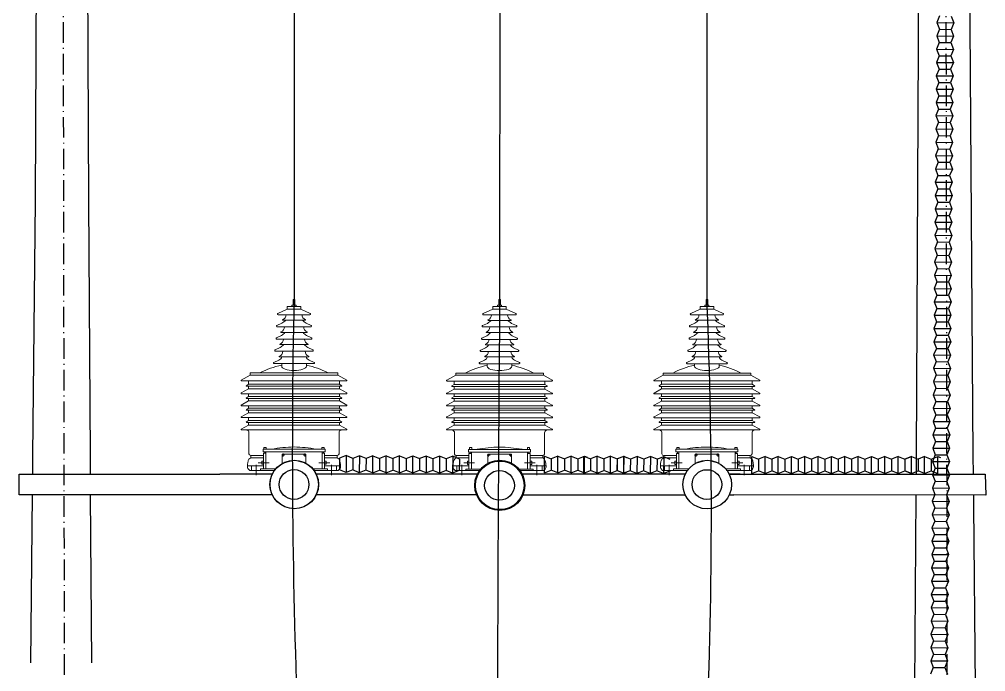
# Model space of a CAD drawing. Header units: inches. Extents: x -246336 to 136055, y -106871 to 69513.
# Drawn here: x -212151 to -209324, y 11768 to 13678 of the extents above; entities that cross this region are included whole.
import ezdxf

# ---------------------------------------------------------------- set-up
doc = ezdxf.new("R2010")
doc.units = ezdxf.units.IN
doc.header["$MEASUREMENT"] = 0
doc.linetypes.add('ACAD_ISO10W100', pattern=[18.5, 12, -3, 0.5, -3])
doc.layers.add('Layer1', color=7, linetype='Continuous')
doc.layers.add('XA-TT1', color=7, linetype='Continuous')

# ---------------------------------------------------------------- blocks, each defined once
blk = doc.blocks.new('dfdsf')
at = {"layer": 'XA-TT1', "color": 2}
for p, q in [((-33880.7, 37109.3), (-33880.7, 37158.8)), ((-33880.7, 37158.8), (-33861.2, 37151)), ((-33841.8, 37158.8), (-33861.2, 37151)), ((-33841.8, 37109.3), (-33841.8, 37158.8)), ((-33841.8, 37109.3), (-33841.8, 37158.8)), ((-33841.8, 37158.8), (-33822.3, 37151)), ((-33802.8, 37158.8), (-33822.3, 37151)), ((-33802.8, 37109.3), (-33802.8, 37158.8)), ((-33802.8, 37109.3), (-33802.8, 37158.8)), ((-33802.8, 37158.8), (-33783.4, 37151)), ((-33783.4, 37151), (-33763.9, 37158.8)), ((-33763.9, 37109.3), (-33763.9, 37158.8)), ((-33763.9, 37158.8), (-33744.4, 37151)), ((-33378.4, 37158.6), (-33359, 37150.9)), ((-33378.4, 37109.2), (-33378.4, 37158.6)), ((-33339.5, 37158.6), (-33359, 37150.9)), ((-33339.5, 37158.6), (-33320.1, 37150.9)), ((-33339.5, 37109.2), (-33339.5, 37158.6)), ((-33339.5, 37109.2), (-33339.5, 37158.6)), ((-33300.6, 37158.6), (-33320.1, 37150.9)), ((-33300.6, 37109.2), (-33300.6, 37158.6)), ((-33300.6, 37109.2), (-33300.6, 37158.6)), ((-33300.6, 37158.6), (-33281.1, 37150.9)), ((-33281.1, 37150.9), (-33261.7, 37158.6)), ((-33263.6, 37108.4), (-33263.6, 37157.9)), ((-33263.6, 37157.9), (-33244.2, 37150.1)), ((-33261.7, 37109.2), (-33261.7, 37158.6)), ((-33261.7, 37158.6), (-33253.9, 37155.5)), ((-33224.7, 37157.9), (-33244.2, 37150.1)), ((-33224.7, 37157.9), (-33205.2, 37150.1)), ((-33224.7, 37108.4), (-33224.7, 37157.9)), ((-33224.7, 37108.4), (-33224.7, 37157.9)), ((-33185.8, 37157.9), (-33205.2, 37150.1)), ((-33185.8, 37108.4), (-33185.8, 37157.9)), ((-33185.8, 37108.4), (-33185.8, 37157.9)), ((-33185.8, 37157.9), (-33166.3, 37150.1)), ((-33166.3, 37150.1), (-33146.8, 37157.9)), ((-33146.8, 37108.4), (-33146.8, 37157.9)), ((-33146.8, 37157.9), (-33139.1, 37154.8)), ((-32772.4, 37107.7), (-32772.4, 37157.2)), ((-32772.4, 37157.2), (-32752.9, 37149.4)), ((-32733.5, 37157.2), (-32752.9, 37149.4)), ((-32733.5, 37157.2), (-32714, 37149.4)), ((-32733.5, 37107.7), (-32733.5, 37157.2)), ((-32733.5, 37107.7), (-32733.5, 37157.2)), ((-32694.6, 37157.2), (-32714, 37149.4)), ((-32694.6, 37107.7), (-32694.6, 37157.2)), ((-32694.6, 37107.7), (-32694.6, 37157.2)), ((-32694.6, 37157.2), (-32675.1, 37149.4)), ((-32675.1, 37149.4), (-32655.6, 37157.2)), ((-32655.6, 37107.7), (-32655.6, 37157.2)), ((-32655.6, 37157.2), (-32636.1, 37149.5)), ((-32655.6, 37107.7), (-32655.6, 37157.2)), ((-32655.6, 37157.2), (-32647.9, 37154.1)), ((-32616.7, 37157.2), (-32636.1, 37149.5)), ((-32616.7, 37157.2), (-32597.2, 37149.5)), ((-32616.7, 37107.7), (-32616.7, 37157.2)), ((-32616.7, 37107.7), (-32616.7, 37157.2)), ((-32577.7, 37157.2), (-32597.2, 37149.5)), ((-32577.7, 37107.7), (-32577.7, 37157.2)), ((-32577.7, 37107.7), (-32577.7, 37157.2)), ((-32577.7, 37157.2), (-32558.3, 37149.5)), ((-32558.3, 37149.5), (-32538.8, 37157.2)), ((-32538.8, 37107.7), (-32538.8, 37157.2)), ((-32538.8, 37107.7), (-32538.8, 37157.2)), ((-32538.8, 37157.2), (-32519.4, 37149.5)), ((-32538.8, 37157.2), (-32531.1, 37154.1)), ((-32499.9, 37157.2), (-32519.4, 37149.5)), ((-32499.9, 37107.7), (-32499.9, 37157.2)), ((-32499.9, 37107.7), (-32499.9, 37157.2)), ((-32499.9, 37157.2), (-32480.5, 37149.5)), ((-32461, 37157.2), (-32480.5, 37149.5)), ((-32461, 37107.7), (-32461, 37157.2)), ((-32461, 37107.7), (-32461, 37157.2)), ((-32461, 37157.2), (-32441.5, 37149.5)), ((-32441.5, 37149.5), (-32422.1, 37157.2)), ((-32422.1, 37107.7), (-32422.1, 37157.2)), ((-32422.1, 37107.7), (-32422.1, 37157.2)), ((-32422.1, 37157.2), (-32402.6, 37149.5)), ((-32422.1, 37157.2), (-32414.3, 37154.1)), ((-32383.1, 37157.2), (-32402.6, 37149.5)), ((-32383.1, 37157.2), (-32363.7, 37149.5)), ((-32383.1, 37107.7), (-32383.1, 37157.2)), ((-32383.1, 37107.7), (-32383.1, 37157.2)), ((-32344.2, 37157.2), (-32363.7, 37149.5)), ((-32344.2, 37107.7), (-32344.2, 37157.2)), ((-32344.2, 37157.2), (-32324.7, 37149.5)), ((-32344.2, 37107.7), (-32344.2, 37157.2)), ((-32344.2, 37107.7), (-32344.2, 37157.2)), ((-32344.2, 37157.2), (-32324.8, 37149.5)), ((-32324.8, 37149.5), (-32305.3, 37157.2)), ((-32305.3, 37157.2), (-32324.7, 37149.5)), ((-32305.3, 37107.7), (-32305.3, 37157.2)), ((-32305.3, 37107.7), (-32305.3, 37157.2)), ((-32305.3, 37107.7), (-32305.3, 37157.2)), ((-32305.3, 37157.2), (-32285.8, 37149.5)), ((-32266.4, 37157.2), (-32285.8, 37149.5)), ((-32266.4, 37107.7), (-32266.4, 37157.2)), ((-32266.4, 37107.7), (-32266.4, 37157.2)), ((-32266.4, 37157.2), (-32246.9, 37149.5)), ((-32246.9, 37149.5), (-32227.4, 37157.2)), ((-32227.4, 37107.7), (-32227.4, 37157.2)), ((-32227.4, 37157.2), (-32219.7, 37154.1)), ((-33861.2, 37151), (-33861.2, 37117)), ((-33822.3, 37151), (-33822.3, 37117)), ((-33783.4, 37151), (-33783.4, 37117)), ((-33744.4, 37151), (-33744.4, 37117)), ((-33359, 37150.9), (-33359, 37116.9)), ((-33320.1, 37150.9), (-33320.1, 37116.9)), ((-33281.1, 37150.9), (-33281.1, 37116.9)), ((-33244.2, 37150.1), (-33244.2, 37116.1)), ((-33205.2, 37150.1), (-33205.2, 37116.1)), ((-33166.3, 37150.1), (-33166.3, 37116.1)), ((-32752.9, 37149.4), (-32752.9, 37115.4)), ((-32714, 37149.4), (-32714, 37115.4)), ((-32675.1, 37149.4), (-32675.1, 37115.4)), ((-32636.1, 37149.5), (-32636.1, 37115.5)), ((-32597.2, 37149.5), (-32597.2, 37115.5)), ((-32558.3, 37149.5), (-32558.3, 37115.5)), ((-32519.4, 37149.5), (-32519.4, 37115.5)), ((-32480.5, 37149.5), (-32480.5, 37115.5)), ((-32441.5, 37149.5), (-32441.5, 37115.5)), ((-32402.6, 37149.5), (-32402.6, 37115.5)), ((-32363.7, 37149.5), (-32363.7, 37115.5)), ((-32324.8, 37149.5), (-32324.8, 37115.5)), ((-32324.7, 37149.5), (-32324.7, 37115.5)), ((-32285.8, 37149.5), (-32285.8, 37115.5)), ((-32246.9, 37149.5), (-32246.9, 37115.5)), ((-33880.7, 37109.3), (-33861.2, 37117)), ((-33841.8, 37109.3), (-33861.2, 37117)), ((-33841.8, 37109.3), (-33822.3, 37117)), ((-33802.8, 37109.3), (-33822.3, 37117)), ((-33802.8, 37109.3), (-33783.4, 37117)), ((-33783.4, 37117), (-33763.9, 37109.3)), ((-33763.9, 37109.3), (-33744.4, 37117)), ((-33378.4, 37109.2), (-33359, 37116.9)), ((-33339.5, 37109.2), (-33359, 37116.9)), ((-33339.5, 37109.2), (-33320.1, 37116.9)), ((-33300.6, 37109.2), (-33320.1, 37116.9)), ((-33300.6, 37109.2), (-33281.1, 37116.9)), ((-33281.1, 37116.9), (-33261.7, 37109.2)), ((-33263.6, 37108.4), (-33244.2, 37116.1)), ((-33224.7, 37108.4), (-33244.2, 37116.1)), ((-33224.7, 37108.4), (-33205.2, 37116.1)), ((-33185.8, 37108.4), (-33205.2, 37116.1)), ((-33185.8, 37108.4), (-33166.3, 37116.1)), ((-33166.3, 37116.1), (-33146.8, 37108.4)), ((-33146.8, 37108.4), (-33139.1, 37111.5)), ((-32772.4, 37107.7), (-32752.9, 37115.4)), ((-32733.5, 37107.7), (-32752.9, 37115.4)), ((-32733.5, 37107.7), (-32714, 37115.4)), ((-32694.6, 37107.7), (-32714, 37115.4)), ((-32694.6, 37107.7), (-32675.1, 37115.4)), ((-32675.1, 37115.4), (-32655.6, 37107.7)), ((-32655.6, 37107.7), (-32636.1, 37115.5)), ((-32616.7, 37107.7), (-32636.1, 37115.5)), ((-32616.7, 37107.7), (-32597.2, 37115.5)), ((-32577.7, 37107.7), (-32597.2, 37115.5)), ((-32577.7, 37107.7), (-32558.3, 37115.5)), ((-32558.3, 37115.5), (-32538.8, 37107.7)), ((-32538.8, 37107.7), (-32519.4, 37115.5)), ((-32499.9, 37107.7), (-32519.4, 37115.5)), ((-32499.9, 37107.7), (-32480.5, 37115.5)), ((-32461, 37107.7), (-32480.5, 37115.5)), ((-32461, 37107.7), (-32441.5, 37115.5)), ((-32441.5, 37115.5), (-32422.1, 37107.7)), ((-32422.1, 37107.7), (-32402.6, 37115.5)), ((-32422.1, 37107.7), (-32414.3, 37110.8)), ((-32383.1, 37107.7), (-32402.6, 37115.5)), ((-32383.1, 37107.7), (-32363.7, 37115.5)), ((-32344.2, 37107.7), (-32363.7, 37115.5)), ((-32344.2, 37107.7), (-32324.7, 37115.5)), ((-32344.2, 37107.7), (-32324.8, 37115.5)), ((-32324.8, 37115.5), (-32305.3, 37107.7)), ((-32305.3, 37107.7), (-32324.7, 37115.5)), ((-32305.3, 37107.7), (-32285.8, 37115.5)), ((-32266.4, 37107.7), (-32285.8, 37115.5)), ((-32266.4, 37107.7), (-32246.9, 37115.5)), ((-32246.9, 37115.5), (-32227.4, 37107.7))]:
    blk.add_line(p, q, dxfattribs=at)
blk = doc.blocks.new('ghgh')
at = {"layer": 'XA-TT1', "color": 2}
for p, q in [((-39734.9, 36934.7), (-39742.8, 36915.4)), ((-39700.9, 36934.4), (-39693.3, 36914.9)), ((-39742.8, 36915.4), (-39693.3, 36914.9)), ((-39742.8, 36915.4), (-39735.2, 36895.8)), ((-39693.3, 36914.9), (-39701.2, 36895.5)), ((-39735.2, 36895.8), (-39743.1, 36876.4)), ((-39743.1, 36876.4), (-39693.7, 36876)), ((-39743.1, 36876.4), (-39735.6, 36856.9)), ((-39735.2, 36895.8), (-39701.2, 36895.5)), ((-39735.2, 36895.8), (-39701.2, 36895.5)), ((-39693.7, 36876), (-39701.6, 36856.6)), ((-39701.2, 36895.5), (-39693.7, 36876)), ((-39735.6, 36856.9), (-39743.5, 36837.5)), ((-39735.6, 36856.9), (-39701.6, 36856.6)), ((-39735.6, 36856.9), (-39701.6, 36856.6)), ((-39701.6, 36856.6), (-39694.1, 36837)), ((-39736, 36818), (-39743.9, 36798.6)), ((-39743.5, 36837.5), (-39694.1, 36837)), ((-39743.5, 36837.5), (-39736, 36818)), ((-39736, 36818), (-39702, 36817.7)), ((-39736, 36818), (-39702, 36817.7)), ((-39694.1, 36837), (-39702, 36817.7)), ((-39702, 36817.7), (-39694.4, 36798.1)), ((-39743.9, 36798.6), (-39694.4, 36798.1)), ((-39743.9, 36798.6), (-39736.4, 36779.1)), ((-39694.4, 36798.1), (-39702.4, 36778.7)), ((-39736.4, 36779.1), (-39744.3, 36759.7)), ((-39744.3, 36759.7), (-39694.8, 36759.2)), ((-39744.3, 36759.7), (-39736.7, 36740.1)), ((-39736.4, 36779.1), (-39702.4, 36778.7)), ((-39736.4, 36779.1), (-39702.4, 36778.7)), ((-39694.8, 36759.2), (-39702.7, 36739.8)), ((-39702.4, 36778.7), (-39694.8, 36759.2)), ((-39736.7, 36740.1), (-39744.6, 36720.7)), ((-39736.7, 36740.1), (-39702.7, 36739.8)), ((-39736.7, 36740.1), (-39702.7, 36739.8)), ((-39702.7, 36739.8), (-39695.2, 36720.3)), ((-39737.1, 36701.2), (-39745, 36681.8)), ((-39744.6, 36720.7), (-39737.1, 36701.2)), ((-39744.6, 36720.7), (-39695.2, 36720.3)), ((-39737.1, 36701.2), (-39703.1, 36700.9)), ((-39737.1, 36701.2), (-39703.1, 36700.9)), ((-39695.2, 36720.3), (-39703.1, 36700.9)), ((-39745, 36681.8), (-39695.6, 36681.3)), ((-39745, 36681.8), (-39737.5, 36662.3)), ((-39695.6, 36681.3), (-39703.5, 36662)), ((-39703.1, 36700.9), (-39695.6, 36681.3)), ((-39737.5, 36662.3), (-39745.4, 36642.9)), ((-39737.5, 36662.3), (-39703.5, 36662)), ((-39737.5, 36662.3), (-39703.5, 36662)), ((-39703.5, 36662), (-39695.9, 36642.4)), ((-39737.9, 36623.4), (-39745.8, 36604)), ((-39745.4, 36642.9), (-39695.9, 36642.4)), ((-39745.4, 36642.9), (-39737.9, 36623.4)), ((-39737.9, 36623.4), (-39703.9, 36623)), ((-39737.9, 36623.4), (-39703.9, 36623)), ((-39695.9, 36642.4), (-39703.9, 36623)), ((-39703.9, 36623), (-39696.3, 36603.5)), ((-39745.8, 36604), (-39696.3, 36603.5)), ((-39745.8, 36604), (-39738.2, 36584.4)), ((-39696.3, 36603.5), (-39704.2, 36584.1)), ((-39738.2, 36584.4), (-39746.1, 36565.1)), ((-39746.1, 36565.1), (-39696.7, 36564.6)), ((-39746.1, 36565.1), (-39738.6, 36545.5)), ((-39738.2, 36584.4), (-39704.2, 36584.1)), ((-39738.2, 36584.4), (-39704.2, 36584.1)), ((-39696.7, 36564.6), (-39704.6, 36545.2)), ((-39704.2, 36584.1), (-39696.7, 36564.6)), ((-39738.6, 36545.5), (-39746.5, 36526.1)), ((-39738.6, 36545.5), (-39704.6, 36545.2)), ((-39738.6, 36545.5), (-39704.6, 36545.2)), ((-39704.6, 36545.2), (-39697.1, 36525.7)), ((-39739, 36506.6), (-39746.9, 36487.2)), ((-39746.5, 36526.1), (-39697.1, 36525.7)), ((-39746.5, 36526.1), (-39739, 36506.6)), ((-39739, 36506.6), (-39705, 36506.3)), ((-39739, 36506.6), (-39705, 36506.3)), ((-39697.1, 36525.7), (-39705, 36506.3)), ((-39705, 36506.3), (-39697.4, 36486.7)), ((-39746.9, 36487.2), (-39697.4, 36486.7)), ((-39746.9, 36487.2), (-39739.4, 36467.7)), ((-39697.4, 36486.7), (-39705.4, 36467.4)), ((-39739.4, 36467.7), (-39747.3, 36448.3)), ((-39747.3, 36448.3), (-39697.8, 36447.8)), ((-39747.3, 36448.3), (-39739.7, 36428.8)), ((-39739.4, 36467.7), (-39705.4, 36467.4)), ((-39739.4, 36467.7), (-39705.4, 36467.4)), ((-39697.8, 36447.8), (-39705.7, 36428.4)), ((-39705.4, 36467.4), (-39697.8, 36447.8)), ((-39739.7, 36428.8), (-39747.6, 36409.4)), ((-39739.7, 36428.8), (-39705.7, 36428.4)), ((-39739.7, 36428.8), (-39705.7, 36428.4)), ((-39705.7, 36428.4), (-39698.2, 36408.9)), ((-39747.6, 36409.4), (-39698.2, 36408.9)), ((-39747.6, 36409.4), (-39740.1, 36389.8)), ((-39698.2, 36408.9), (-39706.1, 36389.5)), ((-39740.1, 36389.8), (-39748, 36370.4)), ((-39748, 36370.4), (-39698.6, 36370)), ((-39748, 36370.4), (-39740.5, 36350.9)), ((-39740.1, 36389.8), (-39706.1, 36389.5)), ((-39740.1, 36389.8), (-39706.1, 36389.5)), ((-39698.6, 36370), (-39706.5, 36350.6)), ((-39706.1, 36389.5), (-39698.6, 36370)), ((-39740.5, 36350.9), (-39748.4, 36331.5)), ((-39740.5, 36350.9), (-39706.5, 36350.6)), ((-39740.5, 36350.9), (-39706.5, 36350.6)), ((-39706.5, 36350.6), (-39698.9, 36331)), ((-39740.9, 36312), (-39748.8, 36292.6)), ((-39748.4, 36331.5), (-39698.9, 36331)), ((-39748.4, 36331.5), (-39740.9, 36312)), ((-39740.9, 36312), (-39706.9, 36311.7)), ((-39740.9, 36312), (-39706.9, 36311.7)), ((-39698.9, 36331), (-39706.9, 36311.7)), ((-39706.9, 36311.7), (-39699.3, 36292.1)), ((-39748.8, 36292.6), (-39699.3, 36292.1)), ((-39748.8, 36292.6), (-39741.2, 36273.1)), ((-39699.3, 36292.1), (-39707.2, 36272.7)), ((-39741.2, 36273.1), (-39749.1, 36253.7)), ((-39749.1, 36253.7), (-39699.7, 36253.2)), ((-39749.1, 36253.7), (-39741.6, 36234.1)), ((-39741.2, 36273.1), (-39707.2, 36272.7)), ((-39741.2, 36273.1), (-39707.2, 36272.7)), ((-39699.7, 36253.2), (-39707.6, 36233.8)), ((-39707.2, 36272.7), (-39699.7, 36253.2)), ((-39741.6, 36234.1), (-39749.5, 36214.8)), ((-39741.6, 36234.1), (-39707.6, 36233.8)), ((-39741.6, 36234.1), (-39707.6, 36233.8)), ((-39707.6, 36233.8), (-39700.1, 36214.3)), ((-39742, 36195.2), (-39749.9, 36175.8)), ((-39749.5, 36214.8), (-39700.1, 36214.3)), ((-39749.5, 36214.8), (-39742, 36195.2)), ((-39742, 36195.2), (-39708, 36194.9)), ((-39742, 36195.2), (-39708, 36194.9)), ((-39700.1, 36214.3), (-39708, 36194.9)), ((-39708, 36194.9), (-39700.4, 36175.4)), ((-39749.9, 36175.8), (-39700.4, 36175.4)), ((-39749.9, 36175.8), (-39742.4, 36156.3)), ((-39700.4, 36175.4), (-39708.4, 36156)), ((-39742.4, 36156.3), (-39750.3, 36136.9)), ((-39750.3, 36136.9), (-39700.8, 36136.4)), ((-39750.3, 36136.9), (-39742.7, 36117.4)), ((-39742.4, 36156.3), (-39708.4, 36156)), ((-39742.4, 36156.3), (-39708.4, 36156)), ((-39700.8, 36136.4), (-39708.7, 36117)), ((-39708.4, 36156), (-39700.8, 36136.4)), ((-39742.7, 36117.4), (-39750.6, 36098)), ((-39742.7, 36117.4), (-39708.7, 36117)), ((-39742.7, 36117.4), (-39708.7, 36117)), ((-39708.7, 36117), (-39701.2, 36097.5)), ((-39750.6, 36098), (-39701.2, 36097.5)), ((-39750.6, 36098), (-39743.1, 36078.5)), ((-39701.2, 36097.5), (-39709.1, 36078.1)), ((-39743.1, 36078.5), (-39751, 36059.1)), ((-39751, 36059.1), (-39701.6, 36058.6)), ((-39751, 36059.1), (-39743.5, 36039.5)), ((-39743.1, 36078.5), (-39709.1, 36078.1)), ((-39743.1, 36078.5), (-39709.1, 36078.1)), ((-39701.6, 36058.6), (-39709.5, 36039.2)), ((-39709.1, 36078.1), (-39701.6, 36058.6)), ((-39743.5, 36039.5), (-39751.4, 36020.1)), ((-39743.5, 36039.5), (-39709.5, 36039.2)), ((-39743.5, 36039.5), (-39709.5, 36039.2)), ((-39709.5, 36039.2), (-39701.9, 36019.7)), ((-39743.9, 36000.6), (-39751.8, 35981.2)), ((-39751.4, 36020.1), (-39701.9, 36019.7)), ((-39751.4, 36020.1), (-39743.9, 36000.6)), ((-39743.9, 36000.6), (-39709.9, 36000.3)), ((-39743.9, 36000.6), (-39709.9, 36000.3)), ((-39701.9, 36019.7), (-39709.9, 36000.3)), ((-39709.9, 36000.3), (-39702.3, 35980.7)), ((-39751.8, 35981.2), (-39702.3, 35980.7)), ((-39751.8, 35981.2), (-39744.2, 35961.7)), ((-39702.3, 35980.7), (-39710.2, 35961.4)), ((-39744.2, 35961.7), (-39752.1, 35942.3)), ((-39752.1, 35942.3), (-39702.7, 35941.8)), ((-39752.1, 35942.3), (-39744.6, 35922.8)), ((-39744.2, 35961.7), (-39710.2, 35961.4)), ((-39744.2, 35961.7), (-39710.2, 35961.4)), ((-39702.7, 35941.8), (-39710.6, 35922.4)), ((-39710.2, 35961.4), (-39702.7, 35941.8)), ((-39744.6, 35922.8), (-39752.5, 35903.4)), ((-39744.6, 35922.8), (-39710.6, 35922.4)), ((-39744.6, 35922.8), (-39710.6, 35922.4)), ((-39710.6, 35922.4), (-39703.1, 35902.9)), ((-39745, 35883.8), (-39752.9, 35864.5)), ((-39752.5, 35903.4), (-39703.1, 35902.9)), ((-39752.5, 35903.4), (-39745, 35883.8)), ((-39745, 35883.8), (-39711, 35883.5)), ((-39745, 35883.8), (-39711, 35883.5)), ((-39703.1, 35902.9), (-39711, 35883.5)), ((-39711, 35883.5), (-39703.4, 35864)), ((-39752.9, 35864.5), (-39703.4, 35864)), ((-39752.9, 35864.5), (-39745.4, 35844.9)), ((-39703.4, 35864), (-39711.4, 35844.6)), ((-39745.4, 35844.9), (-39753.3, 35825.5)), ((-39753.3, 35825.5), (-39703.8, 35825.1)), ((-39753.3, 35825.5), (-39745.7, 35806)), ((-39745.4, 35844.9), (-39711.4, 35844.6)), ((-39745.4, 35844.9), (-39711.4, 35844.6)), ((-39703.8, 35825.1), (-39711.7, 35805.7)), ((-39711.4, 35844.6), (-39703.8, 35825.1)), ((-39745.7, 35806), (-39753.6, 35786.6)), ((-39745.7, 35806), (-39711.7, 35805.7)), ((-39745.7, 35806), (-39711.7, 35805.7)), ((-39711.7, 35805.7), (-39704.2, 35786.1)), ((-39753.6, 35786.6), (-39704.2, 35786.1)), ((-39753.6, 35786.6), (-39746.1, 35767.1)), ((-39704.2, 35786.1), (-39712.1, 35766.7)), ((-39746.1, 35767.1), (-39754, 35747.7)), ((-39754, 35747.7), (-39704.6, 35747.2)), ((-39754, 35747.7), (-39746.5, 35728.2)), ((-39746.1, 35767.1), (-39712.1, 35766.7)), ((-39746.1, 35767.1), (-39712.1, 35766.7)), ((-39704.6, 35747.2), (-39712.5, 35727.8)), ((-39712.1, 35766.7), (-39704.6, 35747.2)), ((-39746.5, 35728.2), (-39754.4, 35708.8)), ((-39746.5, 35728.2), (-39712.5, 35727.8)), ((-39746.5, 35728.2), (-39712.5, 35727.8)), ((-39712.5, 35727.8), (-39704.9, 35708.3)), ((-39746.9, 35689.2), (-39754.8, 35669.8)), ((-39754.4, 35708.8), (-39704.9, 35708.3)), ((-39754.4, 35708.8), (-39746.9, 35689.2)), ((-39746.9, 35689.2), (-39712.9, 35688.9)), ((-39746.9, 35689.2), (-39712.9, 35688.9)), ((-39704.9, 35708.3), (-39712.9, 35688.9)), ((-39712.9, 35688.9), (-39705.3, 35669.4)), ((-39754.8, 35669.8), (-39705.3, 35669.4)), ((-39754.8, 35669.8), (-39747.2, 35650.3)), ((-39705.3, 35669.4), (-39713.2, 35650)), ((-39747.2, 35650.3), (-39755.1, 35630.9)), ((-39755.1, 35630.9), (-39705.7, 35630.4)), ((-39755.1, 35630.9), (-39747.6, 35611.4)), ((-39747.2, 35650.3), (-39713.2, 35650)), ((-39747.2, 35650.3), (-39713.2, 35650)), ((-39705.7, 35630.4), (-39713.6, 35611.1)), ((-39713.2, 35650), (-39705.7, 35630.4)), ((-39747.6, 35611.4), (-39755.5, 35592)), ((-39747.6, 35611.4), (-39713.6, 35611.1)), ((-39747.6, 35611.4), (-39713.6, 35611.1)), ((-39713.6, 35611.1), (-39706.1, 35591.5)), ((-39748, 35572.5), (-39755.9, 35553.1)), ((-39755.5, 35592), (-39706.1, 35591.5)), ((-39755.5, 35592), (-39748, 35572.5)), ((-39748, 35572.5), (-39714, 35572.1)), ((-39748, 35572.5), (-39714, 35572.1)), ((-39706.1, 35591.5), (-39714, 35572.1)), ((-39714, 35572.1), (-39706.4, 35552.6)), ((-39755.9, 35553.1), (-39706.4, 35552.6)), ((-39755.9, 35553.1), (-39748.4, 35533.5)), ((-39706.4, 35552.6), (-39714.4, 35533.2)), ((-39748.4, 35533.5), (-39756.3, 35514.2)), ((-39756.3, 35514.2), (-39706.8, 35513.7)), ((-39756.3, 35514.2), (-39748.7, 35494.6)), ((-39748.4, 35533.5), (-39714.4, 35533.2)), ((-39748.4, 35533.5), (-39714.4, 35533.2)), ((-39706.8, 35513.7), (-39714.7, 35494.3)), ((-39714.4, 35533.2), (-39706.8, 35513.7)), ((-39748.7, 35494.6), (-39756.6, 35475.2)), ((-39748.7, 35494.6), (-39714.7, 35494.3)), ((-39748.7, 35494.6), (-39714.7, 35494.3)), ((-39714.7, 35494.3), (-39707.2, 35474.8)), ((-39756.6, 35475.2), (-39707.2, 35474.8)), ((-39756.6, 35475.2), (-39749.1, 35455.7)), ((-39707.2, 35474.8), (-39715.1, 35455.4)), ((-39749.1, 35455.7), (-39757, 35436.3)), ((-39757, 35436.3), (-39707.6, 35435.8)), ((-39757, 35436.3), (-39749.5, 35416.8)), ((-39749.1, 35455.7), (-39715.1, 35455.4)), ((-39749.1, 35455.7), (-39715.1, 35455.4)), ((-39707.6, 35435.8), (-39715.5, 35416.4)), ((-39715.1, 35455.4), (-39707.6, 35435.8)), ((-39749.5, 35416.8), (-39757.4, 35397.4)), ((-39749.5, 35416.8), (-39715.5, 35416.4)), ((-39749.5, 35416.8), (-39715.5, 35416.4)), ((-39715.5, 35416.4), (-39707.9, 35396.9)), ((-39749.9, 35377.9), (-39757.8, 35358.5)), ((-39757.4, 35397.4), (-39707.9, 35396.9)), ((-39757.4, 35397.4), (-39749.9, 35377.9)), ((-39749.9, 35377.9), (-39715.9, 35377.5)), ((-39749.9, 35377.9), (-39715.9, 35377.5)), ((-39707.9, 35396.9), (-39715.9, 35377.5)), ((-39715.9, 35377.5), (-39708.3, 35358)), ((-39757.8, 35358.5), (-39708.3, 35358)), ((-39757.8, 35358.5), (-39750.2, 35338.9)), ((-39708.3, 35358), (-39716.2, 35338.6)), ((-39750.2, 35338.9), (-39758.1, 35319.5)), ((-39758.1, 35319.5), (-39708.7, 35319.1)), ((-39758.1, 35319.5), (-39750.6, 35300)), ((-39750.2, 35338.9), (-39716.2, 35338.6)), ((-39750.2, 35338.9), (-39716.2, 35338.6)), ((-39708.7, 35319.1), (-39716.6, 35299.7)), ((-39716.2, 35338.6), (-39708.7, 35319.1)), ((-39750.6, 35300), (-39758.5, 35280.6)), ((-39750.6, 35300), (-39716.6, 35299.7)), ((-39750.6, 35300), (-39716.6, 35299.7)), ((-39716.6, 35299.7), (-39709.1, 35280.1)), ((-39751, 35261.1), (-39758.9, 35241.7)), ((-39758.5, 35280.6), (-39709.1, 35280.1)), ((-39758.5, 35280.6), (-39751, 35261.1)), ((-39751, 35261.1), (-39717, 35260.8)), ((-39751, 35261.1), (-39717, 35260.8)), ((-39709.1, 35280.1), (-39717, 35260.8)), ((-39717, 35260.8), (-39709.4, 35241.2)), ((-39758.9, 35241.7), (-39709.4, 35241.2)), ((-39758.9, 35241.7), (-39751.4, 35222.2)), ((-39709.4, 35241.2), (-39717.4, 35221.8)), ((-39751.4, 35222.2), (-39759.3, 35202.8)), ((-39759.3, 35202.8), (-39709.8, 35202.3)), ((-39759.3, 35202.8), (-39751.7, 35183.2)), ((-39751.4, 35222.2), (-39717.4, 35221.8)), ((-39751.4, 35222.2), (-39717.4, 35221.8)), ((-39717.4, 35221.8), (-39709.8, 35202.3)), ((-39751.7, 35183.2), (-39759.6, 35163.9)), ((-39751.7, 35183.2), (-39717.7, 35182.9)), ((-39751.7, 35183.2), (-39717.7, 35182.9)), ((-39709.8, 35202.3), (-39717.7, 35182.9)), ((-39717.7, 35182.9), (-39710.2, 35163.4)), ((-39759.6, 35163.9), (-39710.2, 35163.4)), ((-39759.6, 35163.9), (-39752.1, 35144.3)), ((-39710.2, 35163.4), (-39718.1, 35144)), ((-39752.1, 35144.3), (-39760, 35124.9)), ((-39760, 35124.9), (-39710.6, 35124.5)), ((-39760, 35124.9), (-39752.5, 35105.4)), ((-39752.1, 35144.3), (-39718.1, 35144)), ((-39752.1, 35144.3), (-39718.1, 35144)), ((-39710.6, 35124.5), (-39718.5, 35105.1)), ((-39718.1, 35144), (-39710.6, 35124.5)), ((-39752.5, 35105.4), (-39760.4, 35086)), ((-39752.5, 35105.4), (-39718.5, 35105.1)), ((-39752.5, 35105.4), (-39718.5, 35105.1)), ((-39718.5, 35105.1), (-39710.9, 35085.5)), ((-39752.9, 35066.5), (-39760.8, 35047.1)), ((-39760.4, 35086), (-39710.9, 35085.5)), ((-39760.4, 35086), (-39752.9, 35066.5)), ((-39752.9, 35066.5), (-39718.9, 35066.1)), ((-39752.9, 35066.5), (-39718.9, 35066.1)), ((-39710.9, 35085.5), (-39718.9, 35066.1)), ((-39718.9, 35066.1), (-39711.3, 35046.6)), ((-39760.8, 35047.1), (-39753.2, 35027.6)), ((-39760.8, 35047.1), (-39711.3, 35046.6)), ((-39711.3, 35046.6), (-39719.2, 35027.2)), ((-39753.2, 35027.6), (-39761.1, 35008.2)), ((-39753.2, 35027.6), (-39719.2, 35027.2)), ((-39753.2, 35027.6), (-39719.2, 35027.2)), ((-39719.2, 35027.2), (-39711.7, 35007.7))]:
    blk.add_line(p, q, dxfattribs=at)
blk = doc.blocks.new('vfdsf')
blk.add_blockref('ghgh', (0, 0))
blk = doc.blocks.new('vfdvfd')
at = {"layer": 'Layer1', "color": 9, "linetype": 'Continuous', "lineweight": 5}
for p, q in [((-85678.9, 37867.9), (-85706.5, 37855.3)), ((-85639.2, 37867.9), (-85611.5, 37855.3)), ((-85705.7, 37851.5), (-85659, 37851.5)), ((-85692.2, 37835.5), (-85659, 37835.5)), ((-85612.4, 37851.5), (-85659, 37851.5)), ((-85625.8, 37835.5), (-85659, 37835.5)), ((-85694.3, 37826.8), (-85708.9, 37820.1)), ((-85708.1, 37816.2), (-85659, 37816.2)), ((-85609.9, 37816.2), (-85659, 37816.2)), ((-85623.7, 37826.8), (-85609.1, 37820.1)), ((-85695.8, 37790.6), (-85710.4, 37783.8)), ((-85709.5, 37780), (-85659, 37780)), ((-85697.1, 37799.7), (-85659, 37799.7)), ((-85621, 37799.7), (-85659, 37799.7)), ((-85608.5, 37780), (-85659, 37780)), ((-85622.2, 37790.6), (-85607.6, 37783.8)), ((-85699.7, 37755.3), (-85714.2, 37748.6)), ((-85699.6, 37764.2), (-85659, 37764.2)), ((-85618.4, 37764.2), (-85659, 37764.2)), ((-85618.4, 37755.3), (-85603.8, 37748.6)), ((-85703, 37719.1), (-85717.6, 37712.3)), ((-85713.4, 37744.7), (-85659, 37744.7)), ((-85701.7, 37728.4), (-85659, 37728.4)), ((-85604.6, 37744.7), (-85659, 37744.7)), ((-85616.4, 37728.4), (-85659, 37728.4)), ((-85615, 37719.1), (-85600.4, 37712.3)), ((-85716.8, 37708.5), (-85659, 37708.5)), ((-85695.1, 37708.4), (-85695.1, 37700.9)), ((-85601.2, 37708.5), (-85659, 37708.5)), ((-85622.9, 37700.9), (-85622.9, 37708.5)), ((-85787.3, 37674.7), (-85813.4, 37660.3)), ((-85530.8, 37674.7), (-85504.6, 37660.3)), ((-85791.8, 37634.6), (-85813.4, 37622.7)), ((-85812.8, 37658), (-85659, 37658)), ((-85791.8, 37648.2), (-85798.4, 37643.7)), ((-85797.9, 37642.2), (-85659, 37642.2)), ((-85791.8, 37648.2), (-85791.8, 37658)), ((-85791.8, 37648.2), (-85659, 37648.2)), ((-85791.8, 37634.6), (-85791.8, 37642.2)), ((-85791.8, 37634.6), (-85659, 37634.6)), ((-85505.2, 37658), (-85659, 37658)), ((-85526.2, 37648.2), (-85659, 37648.2)), ((-85520.1, 37642.2), (-85659, 37642.2)), ((-85526.2, 37634.6), (-85659, 37634.6)), ((-85526.2, 37648.2), (-85526.2, 37658)), ((-85526.2, 37648.2), (-85519.7, 37643.7)), ((-85526.2, 37634.6), (-85526.2, 37642.2)), ((-85526.2, 37634.6), (-85504.6, 37622.7)), ((-85812.8, 37620.4), (-85659, 37620.4)), ((-85791.8, 37612.7), (-85798.4, 37608.3)), ((-85797.9, 37606.8), (-85659, 37606.8)), ((-85791.8, 37612.7), (-85791.8, 37620.4)), ((-85791.8, 37612.7), (-85659, 37612.7)), ((-85791.8, 37599.2), (-85791.8, 37606.9)), ((-85505.2, 37620.4), (-85659, 37620.4)), ((-85526.2, 37612.7), (-85659, 37612.7)), ((-85520.1, 37606.8), (-85659, 37606.8)), ((-85526.2, 37612.7), (-85526.2, 37620.4)), ((-85526.2, 37612.7), (-85519.7, 37608.3)), ((-85526.2, 37599.2), (-85526.2, 37606.9)), ((-85791.8, 37599.2), (-85813.4, 37587.2)), ((-85812.8, 37585), (-85659, 37585)), ((-85791.8, 37578.2), (-85798.4, 37573.8)), ((-85791.8, 37599.2), (-85659, 37599.2)), ((-85791.8, 37578.2), (-85791.8, 37585)), ((-85791.8, 37578.2), (-85659, 37578.2)), ((-85526.2, 37599.2), (-85659, 37599.2)), ((-85505.2, 37585), (-85659, 37585)), ((-85526.2, 37578.2), (-85659, 37578.2)), ((-85526.2, 37599.2), (-85504.6, 37587.2)), ((-85526.2, 37578.2), (-85526.2, 37585)), ((-85526.2, 37578.2), (-85519.7, 37573.8)), ((-85791.8, 37564.7), (-85813.4, 37552.7)), ((-85812.8, 37550.5), (-85659, 37550.5)), ((-85797.9, 37572.3), (-85659, 37572.3)), ((-85791.8, 37564.7), (-85791.8, 37572.4)), ((-85791.8, 37564.7), (-85659, 37564.7)), ((-85791.8, 37542.5), (-85791.8, 37550.5)), ((-85520.1, 37572.3), (-85659, 37572.3)), ((-85526.2, 37564.7), (-85659, 37564.7)), ((-85505.2, 37550.5), (-85659, 37550.5)), ((-85526.2, 37564.7), (-85526.2, 37572.4)), ((-85526.2, 37564.7), (-85504.6, 37552.7)), ((-85526.2, 37542.5), (-85526.2, 37550.5)), ((-85791.8, 37528.9), (-85813.4, 37517)), ((-85791.8, 37542.5), (-85798.4, 37538)), ((-85797.9, 37536.5), (-85659, 37536.5)), ((-85791.8, 37542.5), (-85659, 37542.5)), ((-85791.8, 37528.9), (-85791.8, 37536.7)), ((-85791.8, 37528.9), (-85659, 37528.9)), ((-85526.2, 37542.5), (-85659, 37542.5)), ((-85520.1, 37536.5), (-85659, 37536.5)), ((-85526.2, 37528.9), (-85659, 37528.9)), ((-85526.2, 37542.5), (-85519.7, 37538)), ((-85526.2, 37528.9), (-85526.2, 37536.7)), ((-85526.2, 37528.9), (-85504.6, 37517)), ((-85812.8, 37514.7), (-85659, 37514.7)), ((-85790.9, 37506.4), (-85790.9, 37444.3)), ((-85505.2, 37514.7), (-85659, 37514.7)), ((-85527.1, 37506.4), (-85527.1, 37444.3)), ((-85785.6, 37439.7), (-85785.6, 37433.2)), ((-85785.6, 37439.7), (-85748.5, 37439.7)), ((-85744.8, 37450.2), (-85744.8, 37446)), ((-85741.3, 37446), (-85741.3, 37450.2)), ((-85695, 37441.1), (-85686.9, 37441.1)), ((-85691, 37437.1), (-85691, 37445.2)), ((-85623, 37441.1), (-85631.1, 37441.1)), ((-85627, 37437.1), (-85627, 37445.2)), ((-85576.8, 37446), (-85576.8, 37450.2)), ((-85573.2, 37450.2), (-85573.2, 37446)), ((-85532.5, 37439.7), (-85569.5, 37439.7)), ((-85532.5, 37439.7), (-85532.5, 37433.2)), ((-85795.1, 37409.5), (-85748.5, 37409.5)), ((-85785.6, 37433.2), (-85748.5, 37433.2)), ((-85783.5, 37409.5), (-85783.5, 37396.2)), ((-85769.3, 37382), (-85769.3, 37412.5)), ((-85763.7, 37418.6), (-85731.9, 37418.6)), ((-85554.3, 37418.6), (-85586.1, 37418.6)), ((-85532.5, 37433.2), (-85569.5, 37433.2)), ((-85522.9, 37409.5), (-85569.5, 37409.5)), ((-85549.6, 37382), (-85549.6, 37412.5)), ((-85534.5, 37409.5), (-85534.5, 37396.2)), ((-85788.6, 37396.2), (-85716, 37396.2)), ((-85529.4, 37396.2), (-85600.5, 37396.2))]:
    blk.add_line(p, q, dxfattribs=at)
for points in [[(-85661.4, 37879.6), (-85656.6, 37879.6), (-85656.6, 37896.4), (-85661.4, 37896.4)], [(-85678.9, 37867.9), (-85639.2, 37867.9), (-85639.2, 37876.1), (-85678.9, 37876.1)], [(-85665, 37876.1), (-85653, 37876.1), (-85653, 37879.6), (-85665, 37879.6)], [(-85787.3, 37681.2), (-85530.8, 37681.2), (-85530.8, 37674.7), (-85787.3, 37674.7)], [(-85748.5, 37400.4), (-85741.3, 37400.4), (-85741.3, 37446), (-85748.5, 37446)], [(-85747.1, 37458), (-85740.5, 37458), (-85740.5, 37463.3), (-85747.1, 37463.3)], [(-85571, 37458), (-85577.5, 37458), (-85577.5, 37463.3), (-85571, 37463.3)], [(-85569.5, 37400.4), (-85576.8, 37400.4), (-85576.8, 37446), (-85569.5, 37446)], [(-85748.5, 37413.8), (-85753.1, 37413.8), (-85753.1, 37423.5), (-85748.5, 37423.5)], [(-85569.5, 37413.8), (-85564.9, 37413.8), (-85564.9, 37423.5), (-85569.5, 37423.5)], [(-85757.3, 37396.2), (-85716, 37396.2), (-85712.8, 37400.4), (-85757.3, 37400.4)], [(-85560.7, 37396.2), (-85600.5, 37396.2), (-85603.7, 37400.4), (-85560.7, 37400.4)]]:
    blk.add_lwpolyline(points, close=True, dxfattribs=at)
for points in [[(-85659, 37458), (-85749.7, 37458), (-85749.7, 37450.2), (-85659, 37450.2)], [(-85659, 37443.6), (-85693.7, 37443.6), (-85693.7, 37416.4), (-85658.3, 37425.8)], [(-85659, 37458), (-85568.3, 37458), (-85568.3, 37450.2), (-85659, 37450.2)], [(-85659, 37443.6), (-85624.3, 37443.6), (-85624.3, 37417.2), (-85658.3, 37425.8)]]:
    blk.add_lwpolyline(points, dxfattribs=at)
for centre in [(-85691, 37441.1), (-85627, 37441.1)]:
    blk.add_circle(centre, 0.98, dxfattribs=at)
for centre, radius, start, end in [((-85705.7, 37853.5), 2.03, 114.4232, 270), ((-85621.6, 37738.5), 114.4, 121.9967, 129.4587), ((-85692.2, 37836.3), 0.811, 110.8825, 270), ((-85698, 37851.6), 15.6, 290.8825, 0.7109), ((-85696.4, 37738.5), 114.4, 50.5413, 58.0033), ((-85620, 37851.6), 15.6, 179.2891, 249.1175), ((-85625.8, 37836.3), 0.811, 270, 69.1175), ((-85612.4, 37853.5), 2.03, 270, 65.5768), ((-85708.1, 37818.2), 2.03, 114.4232, 270), ((-85702.9, 37815.8), 15.6, 290.8825, 0.7109), ((-85615.1, 37815.8), 15.6, 179.2891, 249.1175), ((-85609.9, 37818.2), 2.03, 270, 65.5768), ((-85709.5, 37782), 2.03, 114.4232, 270), ((-85705.5, 37780.3), 15.6, 290.8825, 0.7109), ((-85697.1, 37800.5), 0.811, 110.8825, 270), ((-85748.4, 37862.3), 88.9, 306.2607, 314.8873), ((-85569.7, 37862.3), 88.9, 225.1127, 233.7393), ((-85612.6, 37780.3), 15.6, 179.2891, 249.1175), ((-85621, 37800.5), 0.811, 270, 69.1175), ((-85608.5, 37782), 2.03, 270, 65.5768), ((-85713.4, 37746.7), 2.03, 114.4232, 270), ((-85699.6, 37765), 0.811, 110.8825, 270), ((-85752.2, 37827), 88.9, 306.2607, 314.8873), ((-85565.8, 37827), 88.9, 225.1127, 233.7393), ((-85618.4, 37765), 0.811, 270, 69.1175), ((-85604.6, 37746.7), 2.03, 270, 65.5768), ((-85707.9, 37732.2), 14, 290.466, 344.025), ((-85701.7, 37729.2), 0.811, 110.8825, 270), ((-85707.5, 37744.5), 15.6, 290.8825, 0.7109), ((-85610.5, 37744.5), 15.6, 179.2891, 249.1175), ((-85610.1, 37732.2), 14, 195.975, 249.534), ((-85616.4, 37729.2), 0.811, 270, 69.1175), ((-85649.5, 37472.3), 236, 101.1511, 117.6919), ((-85716.8, 37710.5), 2.03, 114.4232, 270), ((-85668.6, 37472.3), 236, 62.3081, 78.8489), ((-85601.2, 37710.5), 2.03, 270, 65.5768), ((-85812.8, 37659.3), 1.22, 118.8632, 270), ((-85797.9, 37643.1), 0.811, 124.3045, 270), ((-85520.1, 37643.1), 0.811, 270, 55.6955), ((-85505.2, 37659.3), 1.22, 270, 61.1368), ((-85812.8, 37621.6), 1.22, 118.8632, 270), ((-85797.9, 37607.6), 0.811, 124.3045, 270), ((-85520.1, 37607.6), 0.811, 270, 55.6955), ((-85505.2, 37621.6), 1.22, 270, 61.1368), ((-85812.8, 37586.2), 1.22, 118.8632, 270), ((-85505.2, 37586.2), 1.22, 270, 61.1368), ((-85812.8, 37551.7), 1.22, 118.8632, 270), ((-85797.9, 37573.1), 0.811, 124.3045, 270), ((-85520.1, 37573.1), 0.811, 270, 55.6955), ((-85505.2, 37551.7), 1.22, 270, 61.1368), ((-85797.9, 37537.4), 0.811, 124.3045, 270), ((-85520.1, 37537.4), 0.811, 270, 55.6955), ((-85812.8, 37515.9), 1.22, 118.8632, 270), ((-85797.5, 37507.1), 6.68, 354.2657, 85.3828), ((-85797.5, 37507.1), 6.68, 354.2657, 85.3828), ((-85520.5, 37507.1), 6.68, 94.6172, 185.7343), ((-85505.2, 37515.9), 1.22, 270, 61.1368), ((-85656.1, 37101.8), 362.8, 90.4607, 100.9086), ((-85661.9, 37101.8), 362.8, 79.0914, 89.5393), ((-85784.8, 37445.9), 6.29, 195.3983, 263.4537), ((-85533.2, 37445.9), 6.29, 276.5463, 344.6017)]:
    blk.add_arc(centre, radius, start, end, dxfattribs=at)
blk.add_ellipse((-85659, 37700.9), major_axis=(-36.1, 0), ratio=0.341305, start_param=6.283185, end_param=7.853982, dxfattribs=at)
at = {"layer": 'Layer1', "color": 9, "linetype": 'Continuous', "lineweight": 5, "extrusion": (0, 0, -1)}
blk.add_ellipse((-85659, 37700.9), major_axis=(36.1, 0), ratio=0.341305, start_param=6.283185, end_param=7.853982, dxfattribs=at)
at = {"layer": 'Layer1', "color": 9, "linetype": 'Continuous', "lineweight": 5}
for points in [[(-85785.6, 37433.2), (-85790.9, 37428.6), (-85794, 37420.2), (-85795.1, 37409.9), (-85794.7, 37404.2), (-85788.6, 37396.2)], [(-85532.5, 37433.2), (-85527.1, 37428.6), (-85524.1, 37420.2), (-85522.9, 37409.9), (-85523.3, 37404.2), (-85529.4, 37396.2)]]:
    blk.add_spline(points, degree=3, dxfattribs=at)

msp = doc.modelspace()

# ---------------------------------------------------------------- linework, layer by layer
at = {"color": 2, "linetype": 'ACAD_ISO10W100', "ltscale": 5}
for p, q in [((-212027.969, 16721.461), (-212014.075, 8197.879)), ((-209444.997, 16721.461), (-209431.103, 8197.879))]:
    msp.add_line(p, q, dxfattribs=at)
for p, q in [((-211410.839, 12346.056), (-211564.787, 12346.056)), ((-210811.043, 12346.057), (-211282.66, 12346.057)), ((-210202.947, 12346.058), (-210679.773, 12346.058)), ((-210042.072, 12346.058), (-210074.172, 12346.058))]:
    msp.add_line(p, q)
at = {"layer": 'XA-TT1', "color": 2}
for p, q in [((-211214.447, 12392.925), (-211214.775, 12358.927)), ((-211214.447, 12392.925), (-211214.775, 12358.927)), ((-211194.912, 12400.466), (-211214.447, 12392.925)), ((-211194.912, 12400.466), (-211195.388, 12351.011)), ((-211175.525, 12392.55), (-211194.912, 12400.466)), ((-211175.525, 12392.55), (-211175.853, 12358.552)), ((-211175.525, 12392.55), (-211175.853, 12358.552)), ((-211155.989, 12400.091), (-211175.525, 12392.55)), ((-211155.989, 12400.091), (-211156.466, 12350.636)), ((-211136.603, 12392.175), (-211155.989, 12400.091)), ((-211136.603, 12392.175), (-211136.93, 12358.177)), ((-211117.067, 12399.716), (-211136.603, 12392.175)), ((-210980.282, 12391.763), (-210980.61, 12357.764)), ((-210980.282, 12391.763), (-210980.61, 12357.764)), ((-210960.746, 12399.303), (-210980.282, 12391.763)), ((-210960.746, 12399.303), (-210961.223, 12349.849)), ((-210941.36, 12391.388), (-210960.746, 12399.303)), ((-210941.36, 12391.388), (-210941.687, 12357.389)), ((-210941.36, 12391.388), (-210941.687, 12357.389)), ((-210921.824, 12398.928), (-210941.36, 12391.388)), ((-210921.824, 12398.928), (-210922.301, 12349.474)), ((-210902.437, 12391.013), (-210921.824, 12398.928)), ((-210902.437, 12391.013), (-210902.765, 12357.014)), ((-210902.437, 12391.013), (-210902.765, 12357.014)), ((-210882.902, 12398.553), (-210902.437, 12391.013)), ((-210882.902, 12398.553), (-210883.378, 12349.099)), ((-210863.515, 12390.638), (-210882.902, 12398.553)), ((-210863.515, 12390.638), (-210863.843, 12356.639)), ((-210402.143, 12390.848), (-210402.47, 12356.849)), ((-210402.143, 12390.848), (-210402.47, 12356.849)), ((-210382.607, 12398.388), (-210402.143, 12390.848)), ((-210382.607, 12398.388), (-210383.084, 12348.934)), ((-210363.22, 12390.473), (-210382.607, 12398.388)), ((-210363.22, 12390.473), (-210363.548, 12356.474)), ((-210363.22, 12390.473), (-210363.548, 12356.474)), ((-210343.685, 12398.013), (-210363.22, 12390.473)), ((-210343.685, 12398.013), (-210344.161, 12348.559)), ((-210324.298, 12390.098), (-210343.685, 12398.013)), ((-210324.298, 12390.098), (-210324.626, 12356.099)), ((-210324.298, 12390.098), (-210324.626, 12356.099)), ((-210304.763, 12397.638), (-210324.298, 12390.098)), ((-210304.763, 12397.638), (-210305.239, 12348.184)), ((-210285.376, 12389.723), (-210304.763, 12397.638)), ((-210285.376, 12389.723), (-210285.703, 12355.724)), ((-210285.376, 12389.723), (-210285.703, 12355.724)), ((-210265.84, 12397.263), (-210285.376, 12389.723)), ((-210265.84, 12397.263), (-210266.317, 12347.809)), ((-210246.454, 12389.348), (-210265.84, 12397.263)), ((-211195.388, 12351.011), (-211214.775, 12358.927)), ((-211175.853, 12358.552), (-211195.388, 12351.011)), ((-211156.466, 12350.636), (-211175.853, 12358.552)), ((-211136.93, 12358.177), (-211156.466, 12350.636)), ((-211117.544, 12350.261), (-211136.93, 12358.177)), ((-210961.223, 12349.849), (-210980.61, 12357.764)), ((-210941.687, 12357.389), (-210961.223, 12349.849)), ((-210922.301, 12349.474), (-210941.687, 12357.389)), ((-210902.765, 12357.014), (-210922.301, 12349.474)), ((-210883.378, 12349.099), (-210902.765, 12357.014)), ((-210863.843, 12356.639), (-210883.378, 12349.099)), ((-210383.084, 12348.934), (-210402.47, 12356.849)), ((-210363.548, 12356.474), (-210383.084, 12348.934)), ((-210344.161, 12348.559), (-210363.548, 12356.474)), ((-210324.626, 12356.099), (-210344.161, 12348.559)), ((-210305.239, 12348.184), (-210324.626, 12356.099)), ((-210285.703, 12355.724), (-210305.239, 12348.184)), ((-210266.317, 12347.809), (-210285.703, 12355.724)), ((-210246.781, 12355.349), (-210266.317, 12347.809))]:
    msp.add_line(p, q, dxfattribs=at)
at = {"layer": 'XA-TT1', "color": 2, "flags": 128}
for points in [[(-211347.505, 13831.275), (-211347.505, 12857.704)], [(-210745.408, 13828.814), (-210746.162, 12855.247)], [(-210139.315, 13831.129), (-210139.315, 12857.559)]]:
    msp.add_lwpolyline(points, dxfattribs=at)
at = {"layer": 'XA-TT1', "color": 7, "flags": 128}
for points in [[(-212104.122, 13145.396), (-212101.464, 13801.245)], [(-211952.121, 13801.245), (-211949.242, 13145.396)], [(-209520.363, 13800.552), (-209527.068, 12400.57)], [(-209359.979, 12400.57), (-209369.759, 13800.358)], [(-212111.365, 12400.57), (-212104.122, 13145.396)], [(-211949.242, 13145.396), (-211944.276, 12400.57)], [(-212111.896, 12346.056), (-212111.365, 12400.57)], [(-211944.276, 12400.57), (-211943.913, 12346.056)], [(-209527.068, 12400.57), (-209527.431, 12346.121)], [(-209359.45, 12346.142), (-209359.979, 12400.57)], [(-212151.232, 12285.996), (-212151.232, 12346.056), (-211564.787, 12346.056)], [(-210074.171, 12346.055), (-209324.73, 12346.146), (-209323.728, 12285.051), (-210060.178, 12285.996)], [(-212151.232, 12286.965), (-211411.132, 12286.622)], [(-212117.264, 11794.106), (-212112.767, 12286.947)], [(-211943.518, 12286.868), (-211940.233, 11794.106)], [(-211282.395, 12286.562), (-210813.398, 12286.345)], [(-210677.442, 12286.282), (-210203.118, 12286.062)], [(-210074.03, 12286.003), (-210060.178, 12285.996)], [(-209527.924, 12285.313), (-209531.578, 11724.114)], [(-209358.563, 12254.926), (-209358.856, 12285.096)], [(-209353.4, 11724.114), (-209358.563, 12254.926)]]:
    msp.add_lwpolyline(points, dxfattribs=at)
at = {"layer": 'XA-TT1'}
for centre, radius in [((-211346.75, 12316.023), 71.11), ((-211346.75, 12316.023), 70.778), ((-210745.408, 12313.566), 73.237), ((-210745.408, 12313.566), 71.11), ((-210138.56, 12315.877), 71.11), ((-210138.56, 12315.877), 71.11), ((-211347.505, 12316.026), 43.552), ((-210746.162, 12313.569), 43.552), ((-210139.315, 12315.88), 43.552)]:
    msp.add_circle(centre, radius, dxfattribs=at)
at = {"layer": 'XA-TT1', "color": 2}
for centre, radius, start, end in [((-191500.202, 12415.369), 19852.231, 178.7232648, 186.3636989), ((172532.709, 10129.405), 383288.564, 179.59252489, 179.98721054), ((-225175.446, 12231.421), 15049.162, 352.2996954, 2.3845445)]:
    msp.add_arc(centre, radius, start, end, dxfattribs=at)

# ---------------------------------------------------------------- block references
for name, p in [('vfdsf', (-169723.829, -23247.183)), ('vfdvfd', (-125688.491, -25038.709)), ('vfdvfd', (-125087.148, -25039.039)), ('vfdvfd', (-124480.301, -25038.855)), ('dfdsf', (-177235.835, -24759.274))]:
    msp.add_blockref(name, p)

doc.saveas('drawing.dxf')
